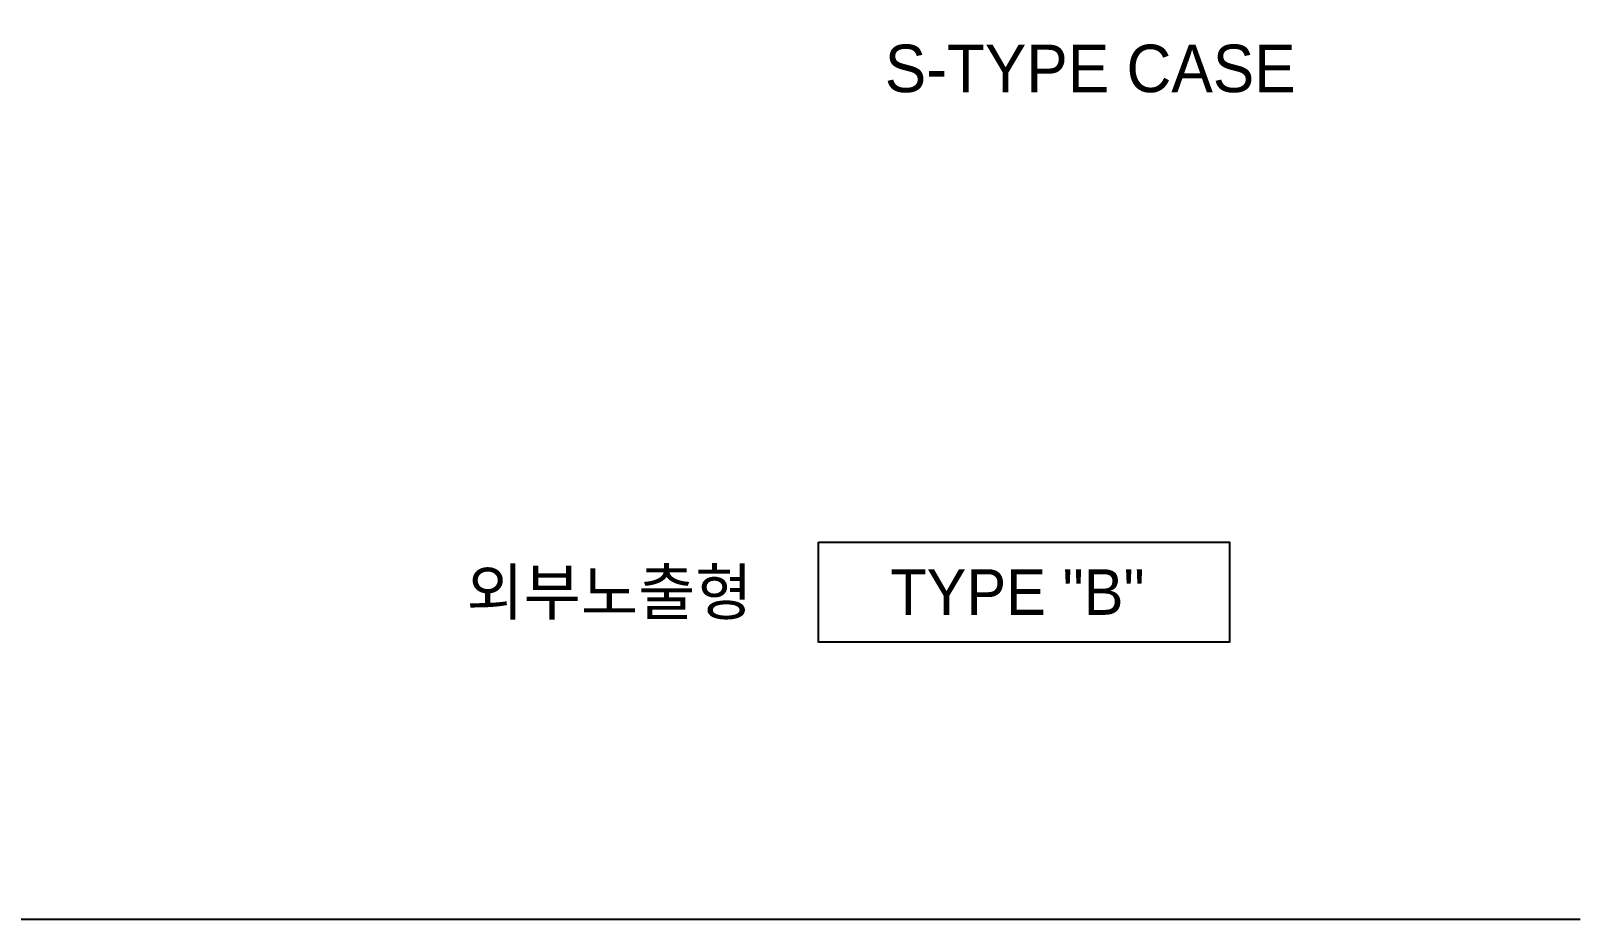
# Model space of a CAD drawing. Header units: millimetres. Extents: x -6941 to 136681, y 2065 to 58366.
# Drawn here: x 55708 to 65491, y 41689 to 47299 of the extents above; entities that cross this region are included whole.
import ezdxf

# ---------------------------------------------------------------- set-up
doc = ezdxf.new("R2010")
doc.units = ezdxf.units.MM
doc.header["$LTSCALE"] = 4
doc.header["$MEASUREMENT"] = 0
for name, color, linetype in [('3', 2, 'CONTINUOUS'), ('ELE', 4, 'CONTINUOUS'), ('TEXT-DSC', 3, 'CONTINUOUS')]:
    doc.layers.add(name, color=color, linetype=linetype)
doc.styles.add('돋움', font='')
doc.styles.get('돋움').set_extended_font_data('Dotum')

msp = doc.modelspace()

# ---------------------------------------------------------------- linework, layer by layer
at = {"layer": '3', "color": 2, "linetype": 'ByBlock'}
msp.add_line((43933.83, 41689.36), (65491.46, 41689.36), dxfattribs=at)
at = {"layer": 'ELE'}
msp.add_lwpolyline([(59697.54, 48304.42, 0, 90, 0), (59816.52, 48062.04, 0, 0, 0), (60396.4, 47053.41, 0, 0, 0), (60893.78, 47053.41, 0, 0, 0)], format="xyseb", dxfattribs=at)
at = {"layer": 'TEXT-DSC'}
msp.add_lwpolyline([(60682.02, 44070), (63276.75, 44070), (63276.75, 43438.98), (60682.02, 43438.98)], close=True, dxfattribs=at)

# ---------------------------------------------------------------- texts
at = {"layer": 'TEXT-DSC', "color": 0, "style": '돋움'}
for s, height, p in [('S-TYPE CASE', 300, (61100.53, 46912.19)), ('외부노출형', 288.001, (58457.87, 43610.68)), ('TYPE "B"', 288.001, (61134.34, 43610.68))]:
    msp.add_text(s, height=height, dxfattribs=at).set_placement(p)

doc.saveas('drawing.dxf')
